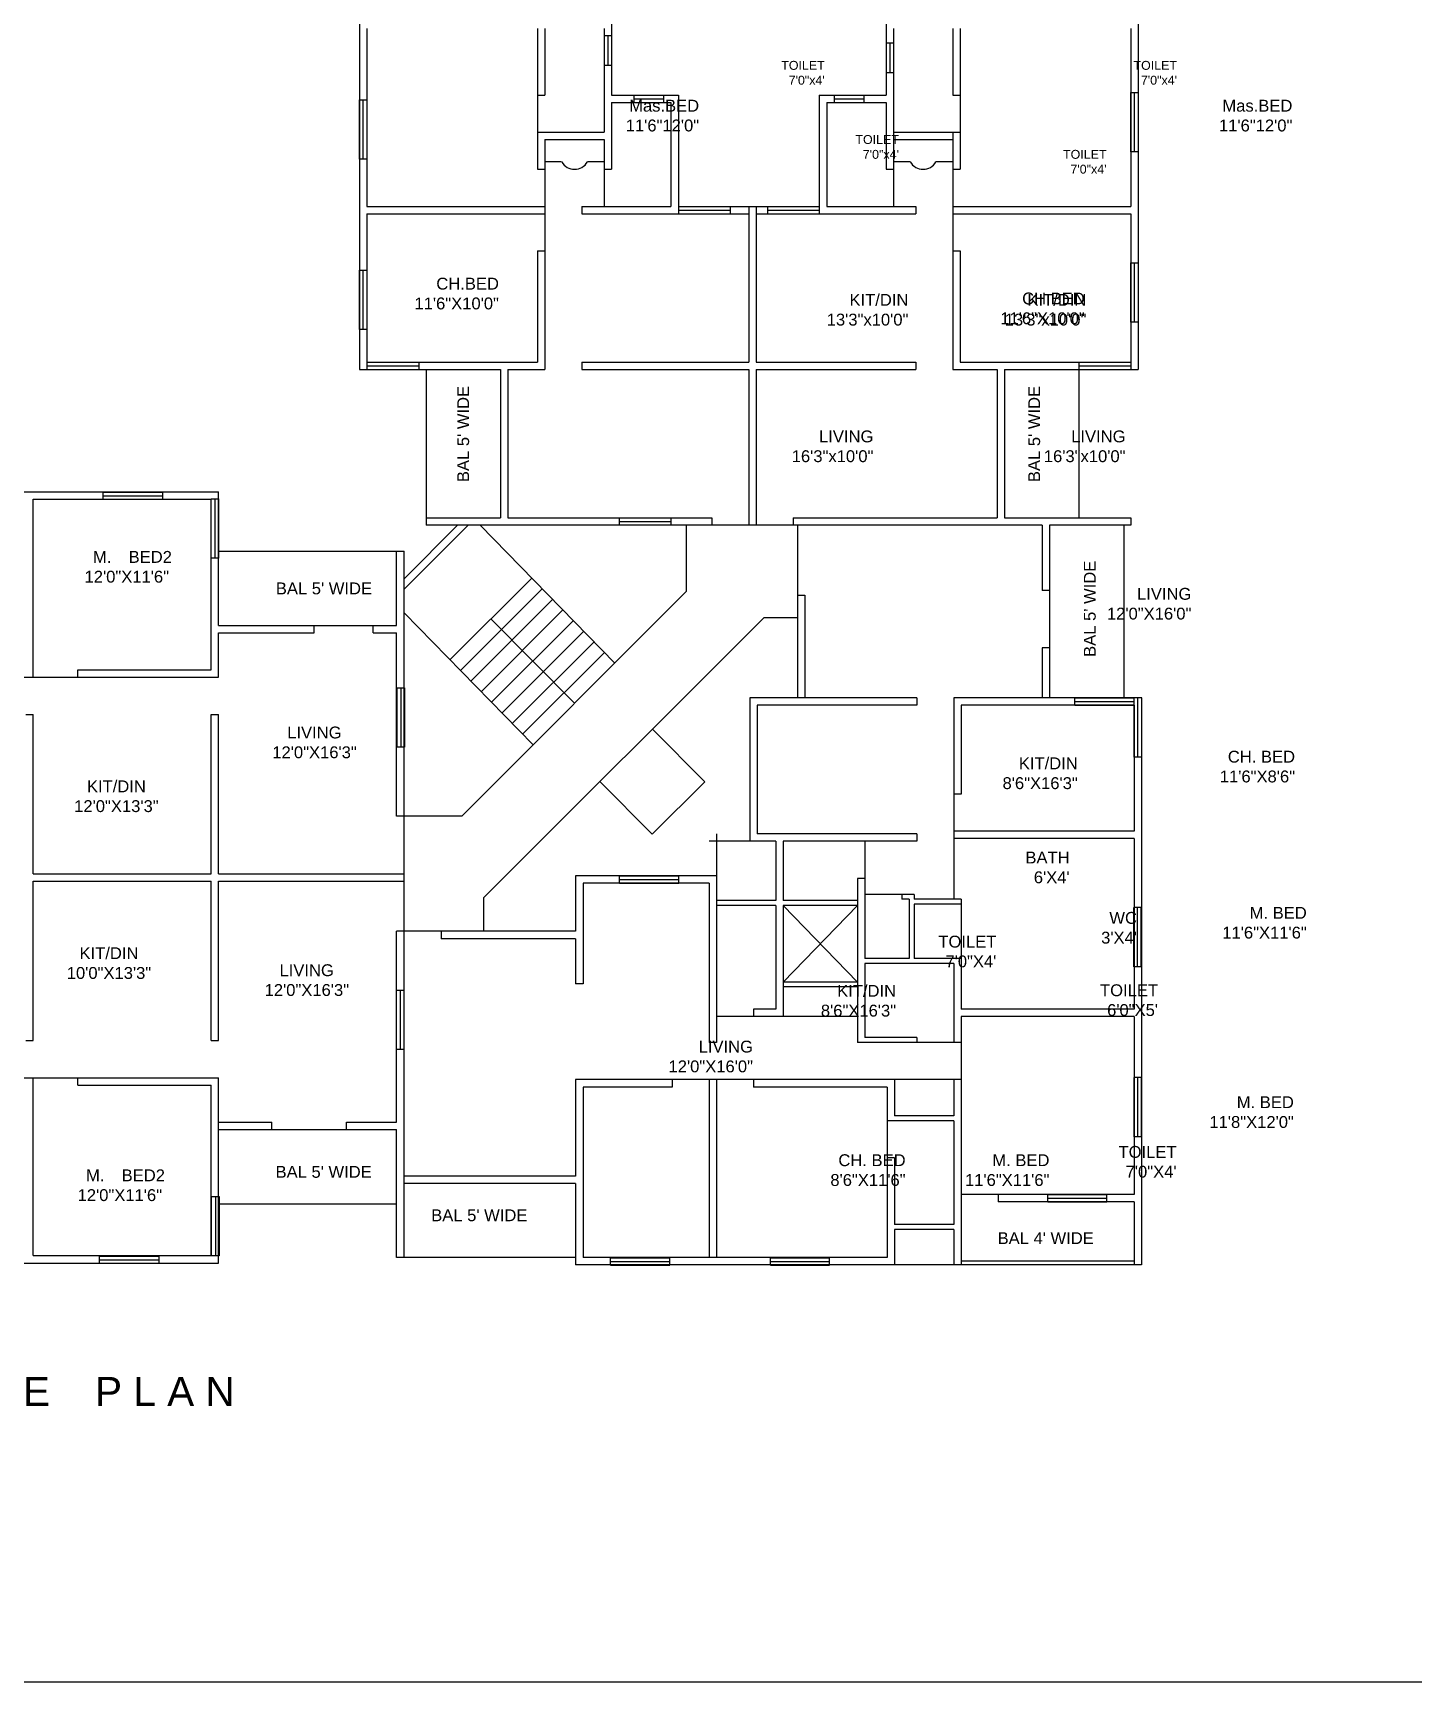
# Model space of a CAD drawing. Header units: inches. Extents: x -539 to 236, y -91 to 352.
# Drawn here: x -64.5 to 28.5, y -91 to 20.2 of the extents above; entities that cross this region are included whole.
import ezdxf

# ---------------------------------------------------------------- set-up
doc = ezdxf.new("R2010")
doc.units = ezdxf.units.IN
doc.header["$LTSCALE"] = 5
doc.header["$MEASUREMENT"] = 0
doc.styles.get("Standard").update_dxf_attribs({"font": 'arial.ttf'})
doc.styles.add('style1', font='swissk.ttf')

msp = doc.modelspace()

# ---------------------------------------------------------------- linework, layer by layer
for p, q in [((-42.5, 44), (-42.5, -2.5)), ((10, 44), (10, -2.5)), ((-25.5, 25.5), (-25.5, 16)), ((-7, 25.5), (-7, 16)), ((-42, 20.5), (-42, 8.5)), ((-30.5, 20.5), (-30.5, 11)), ((-30, 20.5), (-30, 16)), ((-26, 20.5), (-26, 13.5)), ((-6.5, 20.5), (-6.5, 8.5)), ((-2.5, 20.5), (-2.5, 16)), ((-2, 20.5), (-2, 11)), ((9.5, 20.5), (9.5, 8.5)), ((-25.5, 20), (-26, 20)), ((-26, 20), (-26, 18)), ((-25.75, 20), (-25.75, 18)), ((-25.5, 20), (-25.5, 18)), ((-6.5, 19.5), (-7, 19.5)), ((-7, 19.5), (-7, 17.5)), ((-6.75, 19.5), (-6.75, 17.5)), ((-6.5, 19.5), (-6.5, 17.5)), ((-25.5, 18), (-26, 18)), ((-6.5, 17.5), (-7, 17.5)), ((-42.5, 11.69), (-42.5, 15.69)), ((-42.5, 15.69), (-42, 15.69)), ((-42.25, 11.69), (-42.25, 15.69)), ((-42, 15.69), (-42, 11.69)), ((-30.5, 16), (-30, 16)), ((-25.5, 16), (-21, 16)), ((-24, 16), (-24, 15.5)), ((-24, 16), (-22, 16)), ((-24, 15.75), (-22, 15.75)), ((-22, 16), (-22, 15.5)), ((-21, 16), (-21, 8)), ((-11.5, 16), (-7, 16)), ((-11.5, 16), (-11.5, 8)), ((-10.5, 16), (-10.5, 15.5)), ((-10.5, 16), (-8.5, 16)), ((-10.5, 15.75), (-8.5, 15.75)), ((-8.5, 16), (-8.5, 15.5)), ((-2.5, 16), (-2, 16)), ((9.5, 12.19), (9.5, 16.19)), ((9.5, 16.19), (10, 16.19)), ((9.75, 12.19), (9.75, 16.19)), ((10, 16.19), (10, 12.19)), ((-25.5, 15.5), (-25.5, 11)), ((-25.5, 15.5), (-21.5, 15.5)), ((-24, 15.5), (-22, 15.5)), ((-21.5, 15.5), (-21.5, 8.5)), ((-11, 15.5), (-7, 15.5)), ((-11, 15.5), (-11, 8.5)), ((-10.5, 15.5), (-8.5, 15.5)), ((-7, 15.5), (-7, 11)), ((-30.5, 13.5), (-26, 13.5)), ((-6.5, 13.5), (-2, 13.5)), ((-2.5, 13.5), (-2.5, -2.5)), ((-30, 13), (-30, -2.5)), ((-30, 13), (-26, 13)), ((-26, 13), (-26, 8.5)), ((-6.5, 13), (-2.5, 13)), ((-42, 11.69), (-42.5, 11.69)), ((-28.87, 11.5), (-30, 11.5)), ((-26, 11.5), (-27.13, 11.5)), ((-5.37, 11.5), (-6.5, 11.5)), ((-2.5, 11.5), (-3.63, 11.5)), ((10, 12.19), (9.5, 12.19)), ((-30.5, 11), (-30, 11)), ((-26, 11), (-25.5, 11)), ((-7, 11), (-6.5, 11)), ((-2.5, 11), (-2, 11)), ((-42, 8.5), (-30, 8.5)), ((-42, 8), (-42, -2)), ((-42, 8), (-30, 8)), ((-27.5, 8.5), (-21.5, 8.5)), ((-27.5, 8.5), (-27.5, 8)), ((-27.5, 8), (-16.25, 8)), ((-21, 8.5), (-11.5, 8.5)), ((-21, 8.5), (-21, 8)), ((-21, 8.25), (-17.5, 8.25)), ((-17.5, 8.5), (-17.5, 8)), ((-16.25, 8.5), (-16.25, -2)), ((-15.75, 8.5), (-15.75, -2)), ((-15.75, 8), (-5, 8)), ((-15, 8.5), (-15, 8)), ((-15, 8.25), (-11.5, 8.25)), ((-11.5, 8.5), (-11.5, 8)), ((-11, 8.5), (-5, 8.5)), ((-5, 8.5), (-5, 8)), ((-2.5, 8.5), (9.5, 8.5)), ((-2.5, 8), (9.5, 8)), ((9.5, 8), (9.5, -2)), ((-30.5, 5.5), (-30.5, -2)), ((-30.5, 5.5), (-30, 5.5)), ((-2.5, 5.5), (-2, 5.5)), ((-2, 5.5), (-2, -2)), ((9.5, 0.69), (9.5, 4.69)), ((9.5, 4.69), (10, 4.69)), ((9.75, 0.69), (9.75, 4.69)), ((10, 4.69), (10, 0.69)), ((-42.5, 0.19), (-42.5, 4.19)), ((-42.5, 4.19), (-42, 4.19)), ((-42.25, 0.19), (-42.25, 4.19)), ((-42, 4.19), (-42, 0.19)), ((-42, 0.19), (-42.5, 0.19)), ((10, 0.69), (9.5, 0.69)), ((-42, -2), (-30.5, -2)), ((-42, -2), (-42, -2.5)), ((-38.5, -2), (-38.5, -2.5)), ((-27.5, -2), (-27.5, -2.5)), ((-27.5, -2), (-16.25, -2)), ((-15.75, -2), (-5, -2)), ((-5, -2), (-5, -2.5)), ((-2, -2), (9.5, -2)), ((6, -2), (6, -2.5)), ((9.5, -2), (9.5, -2.5)), ((-42.5, -2.5), (-33, -2.5)), ((-42, -2.25), (-38.5, -2.25)), ((-38, -2.5), (-38, -13)), ((-33, -2.5), (-33, -12.5)), ((-32.5, -2.5), (-32.5, -12.5)), ((-32.5, -2.5), (-30, -2.5)), ((-27.5, -2.5), (-16.25, -2.5)), ((-16.25, -2.5), (-16.25, -13)), ((-15.75, -2.5), (-15.75, -13)), ((-15.75, -2.5), (-5, -2.5)), ((-2.5, -2.5), (0.5, -2.5)), ((0.5, -2.5), (0.5, -12.5)), ((1, -2.5), (10, -2.5)), ((1, -2.5), (1, -12.5)), ((6, -2.25), (9.5, -2.25)), ((6, -2.5), (6, -12.5)), ((-102.5, -10.75), (-52, -10.75)), ((-59.78, -11.27), (-59.78, -10.77)), ((-59.78, -10.77), (-55.78, -10.77)), ((-59.78, -11.02), (-55.78, -11.02)), ((-55.78, -10.77), (-55.78, -11.27)), ((-52, -19.75), (-52, -10.75)), ((-64.5, -11.25), (-52.5, -11.25)), ((-64.5, -23.25), (-64.5, -11.25)), ((-55.78, -11.27), (-59.78, -11.27)), ((-52.5, -15.22), (-52.5, -11.22)), ((-52.5, -11.22), (-52, -11.22)), ((-52.5, -22.75), (-52.5, -11.25)), ((-52.25, -11.22), (-52.25, -15.22)), ((-52, -11.22), (-52, -15.22)), ((-35.18, -13), (-39.5, -17.32)), ((-35.89, -13), (-39.5, -16.61)), ((-38, -12.5), (-33, -12.5)), ((3.53, -13), (-38, -13)), ((-25.29, -22.29), (-34.37, -13)), ((-32.5, -12.5), (-18.75, -12.5)), ((-25, -12.5), (-25, -13)), ((-25, -12.75), (-21.5, -12.75)), ((-21.5, -12.5), (-21.5, -13)), ((-20.47, -13), (-20.47, -17.47)), ((-18.75, -12.5), (-18.75, -13)), ((-13.25, -12.5), (-13.25, -13)), ((-13.25, -12.5), (0.5, -12.5)), ((-12.97, -13), (-12.97, -24.63)), ((1, -12.5), (9.5, -12.5)), ((3.53, -13), (3.53, -17.4)), ((4.03, -13), (4.03, -24.63)), ((9.5, -13), (4.03, -13)), ((9.03, -13), (9.03, -24.63)), ((9.5, -12.5), (9.5, -13)), ((-52, -15.22), (-52.5, -15.22)), ((-52, -14.75), (-39.5, -14.75)), ((-40, -19.75), (-40, -14.75)), ((-39.5, -40.88), (-39.5, -14.75)), ((-30.88, -16.57), (-36.4, -22.08)), ((-30.18, -17.28), (-35.7, -22.8)), ((-20.47, -17.47), (-35.61, -32.61)), ((-12.97, -17.72), (-12.47, -17.72)), ((-12.47, -17.72), (-12.47, -24.63)), ((4.03, -17.4), (3.53, -17.4)), ((-29.48, -18), (-35, -23.51)), ((-28.78, -18.71), (-34.3, -24.23)), ((-52, -19.75), (-40, -19.75)), ((-45.56, -20.25), (-45.56, -19.75)), ((-41.59, -20.25), (-41.59, -19.75)), ((-30.8, -27.8), (-39.5, -18.91)), ((-15.22, -19.22), (-34.13, -38.13)), ((-28, -25), (-33.64, -19.32)), ((-28.08, -19.43), (-33.6, -24.94)), ((-15.22, -19.22), (-12.97, -19.22)), ((-52, -20.25), (-45.56, -20.25)), ((-52, -23.25), (-52, -20.25)), ((-41.59, -20.25), (-40, -20.25)), ((-40, -32.62), (-40, -20.25)), ((-27.38, -20.14), (-32.9, -25.66)), ((-26.68, -20.86), (-32.2, -26.37)), ((-25.99, -21.57), (-31.5, -27.09)), ((3.53, -21.27), (3.53, -24.63)), ((4.03, -21.27), (3.53, -21.27)), ((-69, -23.25), (-52, -23.25)), ((-61.5, -22.75), (-52.5, -22.75)), ((-61.5, -23.25), (-61.5, -22.75)), ((-39.97, -27.96), (-39.97, -23.96)), ((-39.97, -23.96), (-39.47, -23.96)), ((-39.72, -23.96), (-39.72, -27.96)), ((-39.47, -23.96), (-39.47, -27.96)), ((-4.93, -24.63), (-16.18, -24.63)), ((-16.18, -24.63), (-16.18, -34.31)), ((-4.93, -25.13), (-15.68, -25.13)), ((-15.68, -25.13), (-15.68, -33.81)), ((-4.93, -24.63), (-4.93, -25.13)), ((10.23, -24.63), (-2.43, -24.63)), ((-2.43, -24.63), (-2.43, -38.22)), ((9.73, -25.13), (-1.93, -25.13)), ((-1.93, -25.13), (-1.93, -31.13)), ((5.73, -25.14), (5.73, -24.64)), ((5.73, -24.64), (9.73, -24.64)), ((5.73, -24.89), (9.73, -24.89)), ((5.73, -25.14), (9.73, -25.14)), ((9.73, -25.14), (9.73, -24.64)), ((9.73, -25.13), (9.73, -33.63)), ((10.24, -24.64), (9.74, -24.64)), ((9.74, -28.64), (9.74, -24.64)), ((9.99, -28.64), (9.99, -24.64)), ((10.23, -24.63), (10.23, -62.88)), ((10.24, -28.64), (10.24, -24.64)), ((-65, -25.75), (-64.5, -25.75)), ((-64.5, -36.5), (-64.5, -25.75)), ((-52.5, -25.75), (-52, -25.75)), ((-52.5, -36.5), (-52.5, -25.75)), ((-52, -36.5), (-52, -25.75)), ((-19.22, -30.29), (-22.74, -26.75)), ((-39.47, -27.96), (-39.97, -27.96)), ((10.24, -28.64), (9.74, -28.64)), ((-22.76, -33.83), (-26.29, -30.27)), ((-19.22, -30.29), (-22.76, -33.83)), ((-1.93, -31.13), (-2.43, -31.13)), ((-35.61, -32.61), (-40, -32.61)), ((-14.43, -34.31), (-18.93, -34.31)), ((-18.43, -33.81), (-18.43, -47.88)), ((-4.93, -33.81), (-15.68, -33.81)), ((-14.43, -34.31), (-14.43, -38.31)), ((-13.93, -34.31), (-13.93, -38.31)), ((-4.93, -34.31), (-13.93, -34.31)), ((-8.43, -34.31), (-8.43, -42.22)), ((-4.93, -33.81), (-4.93, -34.31)), ((9.73, -33.63), (-2.43, -33.63)), ((9.73, -34.13), (-2.43, -34.13)), ((9.73, -34.13), (9.73, -45.63)), ((-64.5, -36.5), (-52.5, -36.5)), ((-52, -36.5), (-39.5, -36.5)), ((-18.43, -36.63), (-27.93, -36.63)), ((-27.93, -36.63), (-27.93, -40.38)), ((-24.96, -37.13), (-24.96, -36.63)), ((-24.96, -36.63), (-20.96, -36.63)), ((-20.96, -37.13), (-20.96, -36.63)), ((-64.5, -37), (-52.5, -37)), ((-64.5, -47.75), (-64.5, -37)), ((-52.5, -47.75), (-52.5, -37)), ((-52, -37), (-39.5, -37)), ((-52, -47.75), (-52, -37)), ((-18.93, -37.13), (-27.43, -37.13)), ((-27.43, -37.13), (-27.43, -43.93)), ((-24.96, -36.88), (-20.96, -36.88)), ((-24.96, -37.13), (-20.96, -37.13)), ((-18.93, -37.13), (-18.93, -47.88)), ((-8.93, -36.81), (-8.93, -47.88)), ((-8.43, -36.81), (-8.93, -36.81)), ((-34.13, -38.13), (-34.13, -40.38)), ((-14.43, -38.31), (-18.43, -38.31)), ((-14.43, -38.64), (-18.43, -38.64)), ((-14.43, -38.64), (-14.43, -45.63)), ((-8.93, -38.31), (-13.93, -38.31)), ((-13.93, -38.64), (-13.93, -46.13)), ((-8.93, -38.64), (-13.93, -38.64)), ((-8.93, -43.8), (-13.93, -38.64)), ((-13.93, -43.8), (-8.93, -38.64)), ((-5.1, -37.89), (-8.43, -37.89)), ((-5.93, -37.89), (-5.93, -38.22)), ((-5.43, -38.22), (-5.93, -38.22)), ((-5.43, -38.22), (-5.43, -42.22)), ((-5.1, -37.89), (-5.1, -38.22)), ((-1.93, -38.22), (-5.1, -38.22)), ((-1.93, -38.55), (-5.1, -38.55)), ((-5.1, -38.55), (-5.1, -42.22)), ((-1.93, -38.22), (-1.93, -45.63)), ((10.21, -38.77), (9.71, -38.77)), ((9.71, -42.77), (9.71, -38.77)), ((9.96, -42.77), (9.96, -38.77)), ((10.21, -42.77), (10.21, -38.77)), ((-27.93, -40.38), (-40, -40.38)), ((-40, -53.25), (-40, -40.38)), ((-39.5, -57.28), (-39.5, -40.88)), ((-37, -40.38), (-37, -40.88)), ((-27.93, -40.88), (-37, -40.88)), ((-27.93, -40.88), (-27.93, -43.93)), ((-5.43, -42.22), (-8.43, -42.22)), ((-1.93, -42.22), (-5.1, -42.22)), ((-2.43, -42.55), (-8.43, -42.55)), ((-8.43, -42.55), (-8.43, -47.55)), ((-2.43, -42.55), (-2.43, -47.88)), ((10.21, -42.77), (9.71, -42.77)), ((-40.01, -48.35), (-40.01, -44.35)), ((-40.01, -44.35), (-39.51, -44.35)), ((-39.76, -44.35), (-39.76, -48.35)), ((-39.51, -44.35), (-39.51, -48.35)), ((-27.43, -43.93), (-27.93, -43.93)), ((-8.93, -43.8), (-13.93, -43.8)), ((-8.93, -44.13), (-13.93, -44.13)), ((-8.93, -46.13), (-18.43, -46.13)), ((-15.93, -45.63), (-15.93, -46.13)), ((-14.43, -45.63), (-15.93, -45.63)), ((9.73, -45.63), (-1.93, -45.63)), ((9.73, -46.13), (-1.93, -46.13)), ((-1.93, -46.13), (-1.93, -62.88)), ((9.73, -46.13), (9.73, -58.13)), ((-65, -47.75), (-64.5, -47.75)), ((-52.5, -47.75), (-52, -47.75)), ((-4.93, -47.55), (-8.43, -47.55)), ((-4.93, -47.55), (-4.93, -47.88)), ((-39.51, -48.35), (-40.01, -48.35)), ((-18.43, -47.88), (-18.93, -47.88)), ((-1.93, -47.88), (-8.93, -47.88)), ((-69, -50.25), (-52, -50.25)), ((-64.5, -62.25), (-64.5, -50.25)), ((-61.5, -50.75), (-61.5, -50.25)), ((-61.5, -50.75), (-52.5, -50.75)), ((-52.5, -62.25), (-52.5, -50.75)), ((-52, -62.75), (-52, -50.25)), ((-18.43, -50.38), (-27.93, -50.38)), ((-27.93, -50.38), (-27.93, -56.88)), ((-21.43, -50.88), (-27.43, -50.88)), ((-27.43, -50.88), (-27.43, -62.38)), ((-21.43, -50.38), (-21.43, -50.88)), ((-18.93, -50.38), (-18.93, -62.38)), ((-1.93, -50.38), (-18.43, -50.38)), ((-18.43, -50.38), (-18.43, -62.38)), ((-15.93, -50.38), (-15.93, -50.88)), ((-15.93, -50.38), (-15.93, -50.88)), ((-6.93, -50.88), (-15.93, -50.88)), ((-6.93, -50.88), (-6.93, -53.15)), ((-6.43, -50.38), (-6.43, -52.82)), ((-2.43, -50.38), (-2.43, -52.82)), ((10.23, -50.24), (9.73, -50.24)), ((9.73, -54.24), (9.73, -50.24)), ((9.98, -54.24), (9.98, -50.24)), ((10.23, -54.24), (10.23, -50.24)), ((-52, -53.25), (-48.41, -53.25)), ((-48.41, -53.75), (-48.41, -53.25)), ((-43.38, -53.25), (-40, -53.25)), ((-43.38, -53.75), (-43.38, -53.25)), ((-2.43, -53.15), (-6.93, -53.15)), ((-6.93, -53.15), (-6.93, -62.38)), ((-2.43, -52.82), (-6.43, -52.82)), ((-2.43, -53.15), (-2.43, -60.15)), ((-52, -53.75), (-40, -53.75)), ((-40, -62.38), (-40, -53.75)), ((10.23, -54.24), (9.73, -54.24)), ((-6.43, -55.65), (-6.93, -55.65)), ((-6.43, -55.65), (-6.43, -60.15)), ((-39.5, -62.38), (-39.5, -56.87)), ((-27.93, -56.88), (-39.5, -56.88)), ((-27.93, -57.38), (-39.5, -57.38)), ((-27.93, -57.38), (-27.93, -62.88)), ((-52.47, -62.27), (-52.47, -58.27)), ((-52.47, -58.27), (-51.97, -58.27)), ((-52.22, -58.27), (-52.22, -62.27)), ((-52, -58.75), (-40, -58.75)), ((-51.97, -58.27), (-51.97, -62.27)), ((9.73, -58.13), (-1.93, -58.13)), ((0.57, -58.13), (0.57, -58.63)), ((9.73, -58.63), (0.57, -58.63)), ((3.9, -58.63), (3.9, -58.13)), ((3.9, -58.13), (7.9, -58.13)), ((3.9, -58.38), (7.9, -58.38)), ((3.9, -58.63), (7.9, -58.63)), ((7.9, -58.63), (7.9, -58.13)), ((9.73, -58.63), (9.73, -62.88)), ((-2.43, -60.15), (-6.43, -60.15)), ((-2.43, -60.48), (-6.43, -60.48)), ((-6.43, -60.48), (-6.43, -62.88)), ((-2.43, -60.48), (-2.43, -62.88)), ((-64.5, -62.25), (-52.5, -62.25)), ((-102.5, -62.75), (-52, -62.75)), ((-60.03, -62.78), (-60.03, -62.28)), ((-60.03, -62.28), (-56.03, -62.28)), ((-60.03, -62.53), (-56.03, -62.53)), ((-56.03, -62.78), (-60.03, -62.78)), ((-56.03, -62.28), (-56.03, -62.78)), ((-51.97, -62.27), (-52.47, -62.27)), ((-27.93, -62.38), (-40, -62.38)), ((10.23, -62.88), (-27.93, -62.88)), ((-6.93, -62.38), (-27.43, -62.38)), ((-25.58, -62.89), (-25.58, -62.39)), ((-25.58, -62.39), (-21.58, -62.39)), ((-25.58, -62.64), (-21.58, -62.64)), ((-25.58, -62.89), (-21.58, -62.89)), ((-21.58, -62.89), (-21.58, -62.39)), ((-14.8, -62.89), (-14.8, -62.39)), ((-14.8, -62.39), (-10.8, -62.39)), ((-14.8, -62.64), (-10.8, -62.64)), ((-14.8, -62.89), (-10.8, -62.89)), ((-10.8, -62.89), (-10.8, -62.39)), ((9.73, -62.63), (-1.93, -62.63))]:
    msp.add_line(p, q)
msp.add_lwpolyline([(-539, 352.5), (236, 352.5), (236, -91), (-539, -91)], close=True)
for centre in [(-28, 12), (-4.5, 12)]:
    msp.add_arc(centre, 1, 210, 330)

# ---------------------------------------------------------------- texts
at = {"color": 7, "lineweight": 25, "style": 'style1'}
msp.add_text('S E C O N D   F L O O R   L I N E    P L A N ', height=1.9566, dxfattribs=at).set_placement((-104.22, -72.39))
for s, insert, char_height, attachment_point in [('TOILET\\P7\'0"x4\'', (-11.13, 18.31), 0.6, 3), ('TOILET\\P7\'0"x4\'', (12.62, 18.31), 0.6, 3), ('Mas.BED\\P11\'6"12\'0"', (-19.6, 15.69), 0.8, 3), ('Mas.BED\\P11\'6"12\'0"', (20.4, 15.69), 0.8, 3), ('TOILET\\P7\'0"x4\'', (-6.13, 13.31), 0.6, 3), ('TOILET\\P7\'0"x4\'', (7.87, 12.31), 0.6, 3), ('\\pi-2.4,l3.2,t3.2;CH.BED\\P11\'6"X10\'0"', (-33.1, 3.69), 0.8, 3), ('KIT/DIN\\P13\'3"x10\'0"', (-5.49, 2.6), 0.8, 3), ('\\pi-2.4,l3.2,t3.2;CH.BED\\P11\'6"X10\'0"', (6.4, 2.69), 0.8, 3), ('KIT/DIN\\P13\'3"x10\'0"', (6.51, 2.6), 0.8, 3), ('LIVING\\P16\'3"x10\'0"', (-7.85, -6.61), 0.8, 3), ('LIVING\\P16\'3"x10\'0"', (9.15, -6.61), 0.8, 3), ('\\pi11.622,l3.2,t17.222;M.^IBED2\\P\\pi14.251,l0,tz;12\'0"X11\'6"', (-75.29, -16.88), 0.8, 7), ("\\pi13.839;BAL 5' WIDE", (-61.98, -17.67), 0.8, 7), ('LIVING\\P12\'0"X16\'0"', (13.59, -19.37), 0.8, 9), ('\\pi15.255;LIVING\\P\\pi14.251;12\'0"X16\'3"', (-62.63, -28.72), 0.8, 7), ('KIT/DIN\\P8\'6"X16\'3"', (5.93, -30.8), 0.8, 9), ('\\pi-2.4,l3.2,t3.2;CH.^IBED\\P\\pi0,l0,tz;11\'6"X8\'6"', (20.58, -30.35), 0.8, 9), ('\\pi15.111;KIT/DIN\\P\\pi14.251;12\'0"X13\'3"', (-75.99, -32.35), 0.8, 7), ("BATH\\P6'X4'", (5.38, -37.15), 0.8, 9), ('\\pi-2.4,l3.2,t3.2;M.^IBED\\P\\pi0,l0,tz;11\'6"X11\'6"', (21.37, -40.88), 0.8, 9), ("WC\\P3'X4'", (9.92, -41.22), 0.8, 9), ('TOILET\\P7\'0"X4\'', (0.44, -42.82), 0.8, 9), ('\\pi15.111;KIT/DIN\\P\\pi14.251;10\'0"X13\'3"', (-76.49, -43.6), 0.8, 7), ('\\pi15.255;LIVING\\P\\pi14.251;12\'0"X16\'3"', (-63.15, -44.75), 0.8, 7), ('KIT/DIN\\P8\'6"X16\'3"', (-6.32, -46.14), 0.8, 9), ('TOILET\\P6\'0"X5\'', (11.34, -46.1), 0.8, 9), ('LIVING\\P12\'0"X16\'0"', (-15.97, -49.9), 0.8, 9), ('\\pi-2.4,l3.2,t3.2;M.^IBED\\P\\pi0,l0,tz;11\'8"X12\'0"', (20.5, -53.65), 0.8, 9), ('\\pi-2.4,l3.2,t3.2;CH.^IBED\\P\\pi0,l0,tz;8\'6"X11\'6"', (-5.68, -57.56), 0.8, 9), ('\\pi-2.4,l3.2,t3.2;M.^IBED\\P\\pi0,l0,tz;11\'6"X11\'6"', (4.02, -57.56), 0.8, 9), ('TOILET\\P7\'0"X4\'', (12.59, -57), 0.8, 9), ('\\pi11.622,l3.2,t17.222;M.^IBED2\\P\\pi14.251,l0,tz;12\'0"X11\'6"', (-75.76, -58.58), 0.8, 7), ("\\pi13.839;BAL 5' WIDE", (-62, -57.01), 0.8, 7), ("BAL 5' WIDE", (-31.18, -59.94), 0.8, 9), ("BAL 4' WIDE", (7.01, -61.47), 0.8, 9)]:
    msp.add_mtext_dynamic_manual_height_columns(s, width=34.0233, gutter_width=1, heights=[0], dxfattribs=dict(insert=insert, char_height=char_height, attachment_point=attachment_point))
at = {"char_height": 0.8, "rotation": 90}
for insert, attachment_point in [((-35.1, -10.09), 7), ((3.4, -10.09), 7), ((7.15, -15.39), 9)]:
    msp.add_mtext_dynamic_manual_height_columns("BAL 5' WIDE", width=34.0233, gutter_width=1, heights=[0], dxfattribs=dict(at, insert=insert, attachment_point=attachment_point))

doc.saveas('drawing.dxf')
